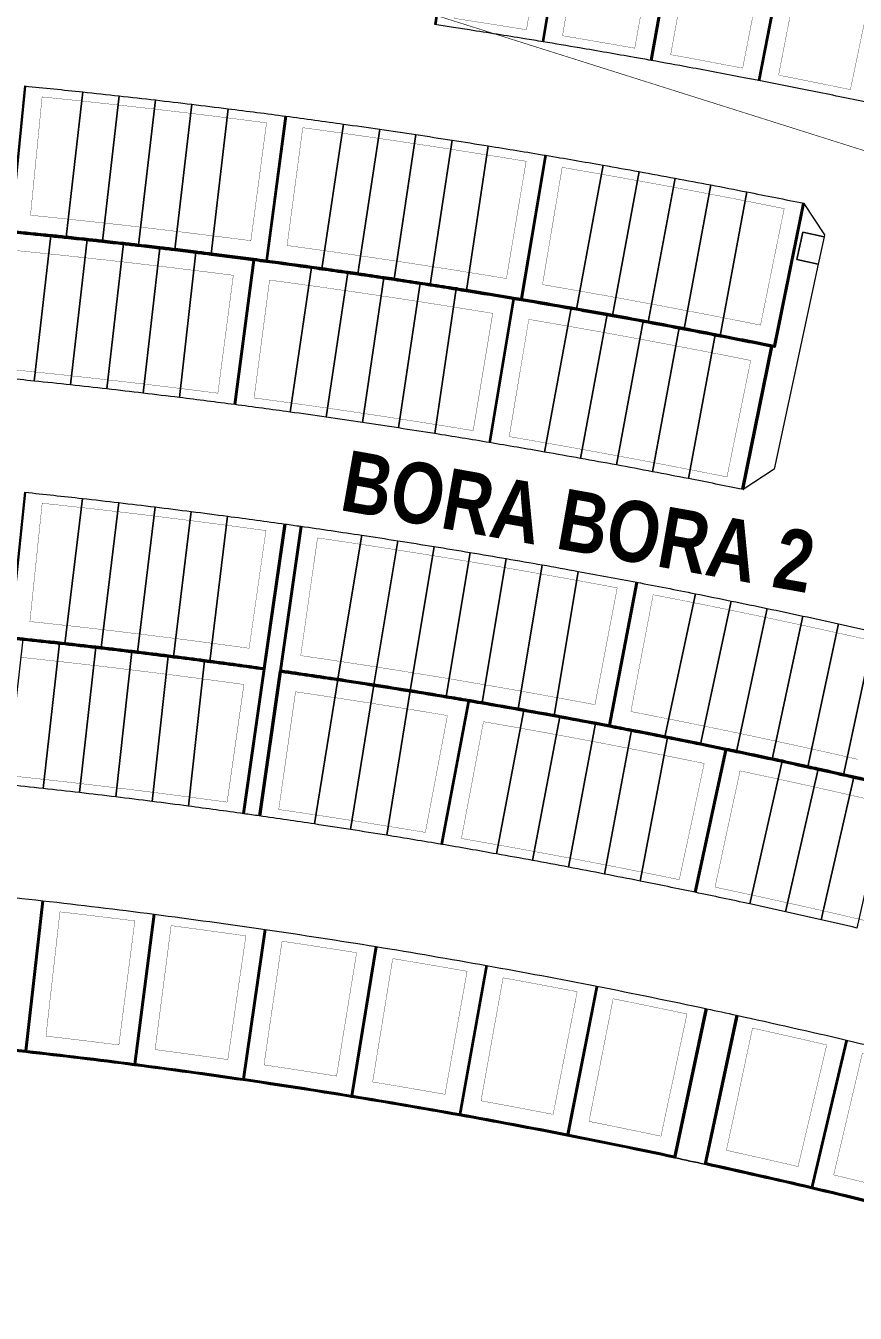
# Model space of a CAD drawing. Header units: centimetres. Extents: x -6122352 to 6876996, y -1694241 to 2592194.
# Drawn here: x 972622 to 1108771, y -225849 to -14655 of the extents above; entities that cross this region are included whole.
import ezdxf

# ---------------------------------------------------------------- set-up
doc = ezdxf.new("R2010")
doc.units = ezdxf.units.CM
doc.header["$MEASUREMENT"] = 0
doc.linetypes.add('XR-AR-END-SETTING OUT PLAN$0$23261-XR-AR-SI-GF$0$HIDDEN', pattern=[0.375, 0.25, -0.125])
for name, color, linetype, lineweight, true_color in [('08-Compound Wall-2', 6, 'Continuous', 25, 0xff00ff), ('23585-XR-AR-DAMAC PLOT LIMITS$0$1-End units', 7, 'Continuous', 5, 0xf8991e), ('23585-XR-AR-DAMAC PLOT LIMITS$0$1-Open Space', 7, 'Continuous', 5, 0x90cf5a), ('23585-XR-AR-DAMAC PLOT LIMITS$0$1-Utility', 7, 'Continuous', 5, 0x8db1ff)]:
    doc.layers.add(name, color=color, linetype=linetype, lineweight=lineweight, true_color=true_color)
for name, color, linetype, lineweight in [('23585-XR-AR-BOUNDARY WALLS AND SETBACKS$0$A-ANNO-TEXT', 3, 'Continuous', 25), ('23585-XR-AR-DAMAC PLOT LIMITS$0$1-LV3', 231, 'Continuous', 5), ('23585-XR-AR-DAMAC PLOT LIMITS$0$1-Mid units', 41, 'Continuous', 5), ('A-ANNO-TEXT', 3, 'Continuous', 25)]:
    doc.layers.add(name, color=color, linetype=linetype, lineweight=lineweight)
for name, color, linetype in [('23585-XR-AR-BOUNDARY WALLS AND SETBACKS$0$cluster name', 2, 'Continuous'), ('23585-XR-AR-BOUNDARY WALLS AND SETBACKS$0$setback', 7, 'XR-AR-END-SETTING OUT PLAN$0$23261-XR-AR-SI-GF$0$HIDDEN'), ('@MI-REF LAYER', 7, 'Continuous')]:
    doc.layers.add(name, color=color, linetype=linetype)
doc.layers.add('23585-XR-AR-DAMAC PLOT LIMITS$0$D-Phase New', color=7, linetype='Continuous', true_color=0x000080)
doc.styles.add('23585-XR-AR-BOUNDARY WALLS AND SETBACKS$0$Arial', font='arialbd.ttf')

# ---------------------------------------------------------------- blocks, each defined once
blk = doc.blocks.new('23585-XR-AR-BOUNDARY WALLS AND SETBACKS$0$A$Cfa569a08')
at = {"layer": '23585-XR-AR-BOUNDARY WALLS AND SETBACKS$0$cluster name', "style": '23585-XR-AR-BOUNDARY WALLS AND SETBACKS$0$Arial', "width": 0.8}
blk.add_text('BORA BORA 2', height=10, rotation=37.4427, dxfattribs=at).set_placement((497152.66, 2769588.38))
blk = doc.blocks.new('23585-XR-AR-BOUNDARY WALLS AND SETBACKS')
at = {"layer": '08-Compound Wall-2'}
for points in [[(497147.45, 2769686.9), (497132.69, 2769706.83, -0.001287), (497138.08, 2769710.8, -0.001793), (497145.63, 2769716.28, -0.000409), (497147.35, 2769717.52), (497161.83, 2769697.39)], [(497133.05, 2769676.09), (497118.02, 2769695.81, -0.001228), (497123.11, 2769699.67, -0.001793), (497130.57, 2769705.26, -0.000468), (497132.53, 2769706.71), (497147.29, 2769686.78)], [(497118.82, 2769665.07), (497103.5, 2769684.58, -0.00117), (497108.3, 2769688.32, -0.001793), (497115.68, 2769694.02, -0.000527), (497117.86, 2769695.69), (497132.89, 2769675.96)], [(497104.81, 2769653.92), (497089.23, 2769673.21, -0.000504), (497091.27, 2769674.86, -0.000588), (497093.65, 2769676.77, -0.001793), (497100.95, 2769682.57, -0.000585), (497103.35, 2769684.46), (497118.66, 2769664.95)], [(497167.07, 2769678.54), (497181.09, 2769659.24), (497180.91, 2769659.11, 0.001767), (497173.87, 2769653.95), (497173.19, 2769653.45, 0.001044), (497169.05, 2769650.38), (497168.37, 2769649.87, 0.001044), (497164.25, 2769646.78), (497163.57, 2769646.27, 0.001044), (497159.47, 2769643.16), (497158.79, 2769642.64, 0.001044), (497154.7, 2769639.51), (497154.03, 2769638.99, 0.001662), (497147.55, 2769633.97), (497132.84, 2769652.81)], [(497161.39, 2769614.2), (497146.67, 2769633.03), (497147.59, 2769633.75, -0.001683), (497154.15, 2769638.83), (497154.82, 2769639.35, -0.001044), (497158.91, 2769642.48), (497159.59, 2769643, -0.001044), (497163.69, 2769646.11), (497164.37, 2769646.62, -0.001044), (497168.49, 2769649.71), (497169.17, 2769650.22, -0.001044), (497173.31, 2769653.29), (497173.99, 2769653.79, -0.001727), (497180.86, 2769658.83), (497194.9, 2769639.53)], [(497132.68, 2769652.69), (497147.39, 2769633.85), (497146.47, 2769633.13, 0.001597), (497140.27, 2769628.25, 0.000343), (497138.95, 2769627.2, 0.000874), (497135.58, 2769624.51, 0.000343), (497134.26, 2769623.45, 0.000874), (497130.9, 2769620.75, 0.000343), (497129.59, 2769619.69, 0.000874), (497126.25, 2769616.97, 0.000343), (497124.94, 2769615.9, 0.000874), (497121.61, 2769613.16, 0.000343), (497120.3, 2769612.08, 0.001492), (497114.65, 2769607.38), (497099.3, 2769625.7)], [(497239.69, 2769648.55), (497253.12, 2769628.77, 0.000296), (497251.97, 2769628, 0.001286), (497247.01, 2769624.62, 0.000367), (497245.6, 2769623.65, 0.000918), (497242.07, 2769621.22, 0.000367), (497240.66, 2769620.24, 0.000918), (497237.15, 2769617.79, 0.000367), (497235.74, 2769616.81, 0.000918), (497232.24, 2769614.34, 0.000367), (497230.84, 2769613.35, 0.001285), (497225.95, 2769609.86, 0.000373), (497224.54, 2769608.84, 0.000913), (497221.09, 2769606.35, 0.001188), (497216.61, 2769603.08), (497216.24, 2769602.81, 0.001188), (497211.78, 2769599.52, 0.000769), (497208.9, 2769597.38), (497194.6, 2769616.54)], [(497238.57, 2769589.25), (497224.74, 2769608.74, -0.000352), (497226.07, 2769609.7, -0.001285), (497230.95, 2769613.18, -0.000367), (497232.35, 2769614.17, -0.000918), (497235.86, 2769616.64, -0.000367), (497237.26, 2769617.63, -0.000918), (497240.78, 2769620.08, -0.000367), (497242.18, 2769621.05, -0.000918), (497245.71, 2769623.49, -0.000367), (497247.13, 2769624.46, -0.001286), (497252.08, 2769627.83, -0.000317), (497253.31, 2769628.66, -0.001721), (497259.99, 2769633.14), (497273.22, 2769613.24)], [(497128.53, 2769587.57), (497113.16, 2769605.87, -0.000408), (497114.7, 2769607.16, -0.001512), (497120.43, 2769611.93, -0.000343), (497121.74, 2769613.01, -0.000874), (497125.07, 2769615.74, -0.000343), (497126.37, 2769616.81, -0.000874), (497129.72, 2769619.53, -0.000343), (497131.03, 2769620.59, -0.000874), (497134.39, 2769623.3, -0.000343), (497135.7, 2769624.36, -0.000874), (497139.07, 2769627.04, -0.000343), (497140.4, 2769628.09, -0.001577), (497146.51, 2769632.91), (497161.23, 2769614.08)], [(497099.15, 2769625.57), (497114.49, 2769607.25, 0.000408), (497112.95, 2769605.95, 0.001427), (497107.58, 2769601.41, 0.000513), (497105.65, 2769599.77, 0.000703), (497103.01, 2769597.51, 0.000513), (497101.09, 2769595.86, 0.000703), (497098.47, 2769593.59, 0.000513), (497096.56, 2769591.93, 0.000703), (497093.94, 2769589.65, 0.000513), (497092.04, 2769587.98, 0.000703), (497089.44, 2769585.69, 0.000513), (497087.54, 2769584.01, 0.001322), (497082.68, 2769579.67), (497066.72, 2769597.46)], [(497194.44, 2769616.42), (497208.73, 2769597.26, 0.00127), (497202.17, 2769592.33, 0.001088), (497197.39, 2769588.7, 0.001285), (497191.91, 2769584.48, 0.000478), (497190.15, 2769583.11, 0.000808), (497187.17, 2769580.79, 0.001288), (497182.45, 2769577.08, 0.001285), (497177.75, 2769573.34, 0.001285), (497173.07, 2769569.58, 0.002011), (497165.79, 2769563.66), (497150.63, 2769582.13)], [(497204.67, 2769563.88), (497190.35, 2769583.01, -0.000457), (497192.03, 2769584.32, -0.001285), (497196.78, 2769587.98), (497197.51, 2769588.54, -0.001088), (497201.56, 2769591.62), (497202.29, 2769592.17, -0.001285), (497207.08, 2769595.78, -0.000495), (497208.93, 2769597.16, -0.00079), (497211.9, 2769599.36, -0.001188), (497216.36, 2769602.65), (497216.73, 2769602.92, -0.001188), (497221.21, 2769606.19, -0.000891), (497224.58, 2769608.62), (497238.41, 2769589.13)], [(497096.62, 2769559.8), (497080.62, 2769577.55, -0.000578), (497082.74, 2769579.45, -0.001342), (497087.68, 2769583.86, -0.000513), (497089.57, 2769585.54, -0.000703), (497092.17, 2769587.83, -0.000513), (497094.08, 2769589.5, -0.000703), (497096.69, 2769591.78, -0.000513), (497098.6, 2769593.44, -0.000703), (497101.22, 2769595.71, -0.000513), (497103.14, 2769597.36, -0.000703), (497105.78, 2769599.62, -0.000513), (497107.71, 2769601.26, -0.001407), (497113.01, 2769605.74), (497128.38, 2769587.44)], [(497288.38, 2769601.32), (497302, 2769580.6, 0.004045), (497287.21, 2769570.7), (497273.25, 2769591.19)], [(497273.08, 2769591.08), (497287.04, 2769570.58, 0.004022), (497272.49, 2769560.5), (497258.1, 2769580.7)], [(497181.08, 2769545.03), (497165.92, 2769563.5, -0.00201), (497173.2, 2769569.43, -0.001286), (497177.88, 2769573.19, -0.001285), (497182.57, 2769576.92, -0.001288), (497187.3, 2769580.64, -0.000786), (497190.19, 2769582.89), (497204.51, 2769563.76)], [(497148.35, 2769580.26), (497163.52, 2769561.78, 0.0019), (497156.7, 2769556.11), (497156.02, 2769555.54, 0.001096), (497152.11, 2769552.25), (497151.43, 2769551.67, 0.001096), (497147.54, 2769548.36), (497146.87, 2769547.78, 0.001096), (497142.99, 2769544.44), (497142.32, 2769543.86, 0.001096), (497138.46, 2769540.51), (497137.79, 2769539.92, 0.001285), (497133.29, 2769535.96, 0.000446), (497131.73, 2769534.58), (497115.87, 2769552.46)], [(497287.24, 2769570.47, 0.00409), (497272.45, 2769560.22), (497257.94, 2769580.58)], [(497302.2, 2769580.49, 0.00409), (497287.24, 2769570.47)], [(497253.7, 2769577.57), (497268.09, 2769557.37, 0.004022), (497253.76, 2769546.98), (497239.04, 2769566.95)], [(497253.86, 2769577.69), (497268.37, 2769557.33, 0.00409), (497253.79, 2769546.76)], [(497238.88, 2769566.83), (497253.59, 2769546.87, 0.004045), (497239.35, 2769536.18), (497224.31, 2769555.9)], [(497129.09, 2769499.65), (497112.84, 2769517.17, -0.000941), (497116.07, 2769520.15, -0.001152), (497120.03, 2769523.78), (497120.49, 2769524.2, -0.001152), (497124.47, 2769527.82), (497124.94, 2769528.23, -0.001152), (497128.94, 2769531.82, -0.000818), (497131.79, 2769534.36, -0.000467), (497133.42, 2769535.81, -0.001285), (497137.93, 2769539.77), (497138.59, 2769540.36, -0.001096), (497142.45, 2769543.71), (497143.12, 2769544.29, -0.001096), (497147, 2769547.63), (497147.67, 2769548.2, -0.001096), (497151.56, 2769551.52), (497152.24, 2769552.09, -0.001096), (497156.15, 2769555.39), (497156.83, 2769555.96, -0.0019), (497163.64, 2769561.63), (497178.8, 2769543.15)], [(497224.15, 2769555.78), (497239.19, 2769536.06, 0.004045), (497225.13, 2769525.15), (497209.76, 2769544.62)], [(497253.79, 2769546.76, 0.00409), (497239.39, 2769535.96)], [(497209.61, 2769544.5), (497224.97, 2769525.02, 0.004045), (497211.08, 2769513.88), (497195.4, 2769533.1)], [(497239.39, 2769535.96, 0.00409), (497225.17, 2769524.93)], [(497195.25, 2769532.97), (497210.93, 2769513.76, 0.004045), (497197.23, 2769502.39), (497181.23, 2769521.35)], [(497225.17, 2769524.93, 0.00409), (497211.13, 2769513.66)], [(497181.08, 2769521.22), (497197.07, 2769502.26, 0.004045), (497183.56, 2769490.67), (497167.26, 2769509.36)], [(497211.13, 2769513.66, 0.00409), (497197.28, 2769502.17)], [(497167.11, 2769509.23), (497183.41, 2769490.54, 0.004045), (497170.09, 2769478.73), (497153.48, 2769497.15)], [(497197.28, 2769502.17, 0.00409), (497183.62, 2769490.45)]]:
    blk.add_lwpolyline(points, format="xyb", dxfattribs=at)
for points in [[(497167.2, 2769678.69), (497167.21, 2769678.69), (497181.37, 2769659.2), (497181.02, 2769658.94), (497195.08, 2769639.62), (497195.07, 2769639.61)], [(497202.23, 2769592.25), (497201.5, 2769591.7)], [(497197.45, 2769588.62), (497196.72, 2769588.06)], [(497148.51, 2769580.39), (497163.73, 2769561.83)], [(497165.7, 2769563.45), (497165.69, 2769563.47), (497150.48, 2769582.01)], [(497180.93, 2769544.9), (497165.7, 2769563.45)], [(497163.73, 2769561.83), (497178.96, 2769543.28)]]:
    blk.add_lwpolyline(points, dxfattribs=at)
at = {"layer": '23585-XR-AR-BOUNDARY WALLS AND SETBACKS$0$setback', "ltscale": 40, "const_width": 0.05}
for points in [[(497148.89, 2769689.82), (497136.69, 2769706.3, -0.000728), (497139.73, 2769708.54, -0.001644), (497146.63, 2769713.56), (497158.6, 2769696.91, 0.001635), (497151.85, 2769692, 0.000719)], [(497134.45, 2769679.03), (497122.02, 2769695.34, -0.00067), (497124.79, 2769697.43, -0.001703), (497131.87, 2769702.73), (497144.06, 2769686.25, 0.001693), (497137.14, 2769681.07, 0.00066)], [(497120.17, 2769668.04), (497107.52, 2769684.17, -0.000611), (497110.02, 2769686.11, -0.001761), (497117.25, 2769691.7), (497129.68, 2769675.4, 0.001752), (497122.6, 2769669.93, 0.000602)], [(497106.05, 2769656.85), (497093.17, 2769672.79, -0.000552), (497095.4, 2769674.58, -0.001793), (497102.69, 2769680.38, -0.000027), (497102.8, 2769680.46), (497115.45, 2769664.34, 0.000017), (497115.38, 2769664.28, 0.001793), (497108.21, 2769658.58, 0.000543)], [(497165.66, 2769675.71), (497177.12, 2769659.94, 0.001248), (497172.15, 2769656.29), (497171.47, 2769655.78, 0.001044), (497167.32, 2769652.7), (497166.64, 2769652.19, 0.001044), (497162.51, 2769649.1), (497161.83, 2769648.58, 0.001044), (497157.71, 2769645.46), (497157.03, 2769644.95, 0.001044), (497152.93, 2769641.81), (497152.26, 2769641.29, 0.001076), (497148.05, 2769638.04), (497136.05, 2769653.41, -0.001304), (497141.24, 2769657.41, -0.001193), (497146, 2769661.05, -0.001193), (497150.77, 2769664.67, -0.001193), (497155.57, 2769668.27, -0.001193), (497160.38, 2769671.84, -0.001304)], [(497162.75, 2769617.17), (497150.74, 2769632.53, -0.001331), (497155.92, 2769636.54), (497156.59, 2769637.05, -0.001044), (497160.67, 2769640.18), (497161.35, 2769640.69, -0.001044), (497165.44, 2769643.79), (497166.12, 2769644.3, -0.001044), (497170.23, 2769647.39), (497170.91, 2769647.89, -0.001044), (497175.03, 2769650.95), (497175.71, 2769651.46, -0.001158), (497180.31, 2769654.83), (497191.77, 2769639.06, 0.001272), (497186.81, 2769635.41, 0.001241), (497181.99, 2769631.83, 0.00124), (497177.18, 2769628.22, 0.001241), (497172.4, 2769624.6, 0.00124), (497167.63, 2769620.94, 0.001273)], [(497131.32, 2769649.72), (497143.32, 2769634.35, 0.001248), (497138.47, 2769630.52, 0.000343), (497137.14, 2769629.47, 0.000874), (497133.77, 2769626.78, 0.000343), (497132.45, 2769625.72, 0.000874), (497129.08, 2769623.01, 0.000343), (497127.76, 2769621.94, 0.000874), (497124.41, 2769619.21, 0.000343), (497123.1, 2769618.14, 0.000874), (497119.76, 2769615.4, 0.000343), (497118.46, 2769614.32, 0.000906), (497115.01, 2769611.46), (497102.49, 2769626.41, -0.001304), (497107.54, 2769630.59, -0.001193), (497112.17, 2769634.39, -0.001193), (497116.82, 2769638.17, -0.001193), (497121.49, 2769641.93, -0.001193), (497126.18, 2769645.66, -0.001304)], [(497129.79, 2769590.58), (497117.25, 2769605.51, -0.001331), (497122.28, 2769609.69, -0.000343), (497123.58, 2769610.77, -0.000874), (497126.9, 2769613.5, -0.000343), (497128.21, 2769614.57, -0.000874), (497131.54, 2769617.28, -0.000343), (497132.85, 2769618.34, -0.000874), (497136.2, 2769621.04, -0.000343), (497137.52, 2769622.09, -0.000874), (497140.88, 2769624.77, -0.000343), (497142.2, 2769625.82, -0.000988), (497146.01, 2769628.83), (497158.03, 2769613.47, 0.001272), (497153.19, 2769609.65, 0.00124), (497148.5, 2769605.9, 0.001241), (497143.82, 2769602.13, 0.00124), (497139.17, 2769598.34, 0.001241), (497134.53, 2769594.52, 0.001272)], [(497240.06, 2769592.16), (497228.77, 2769608.07, -0.001018), (497232.63, 2769610.82, -0.000367), (497234.03, 2769611.81, -0.000918), (497237.52, 2769614.27, -0.000367), (497238.92, 2769615.25, -0.000918), (497242.43, 2769617.7, -0.000367), (497243.83, 2769618.67, -0.000918), (497247.35, 2769621.1, -0.000367), (497248.76, 2769622.06, -0.001286), (497253.71, 2769625.43, -0.000317), (497254.93, 2769626.26, -0.001098), (497259.18, 2769629.11), (497269.98, 2769612.88, 0.001351), (497264.85, 2769609.42, 0.001312), (497259.88, 2769606.04, 0.001312), (497254.93, 2769602.64, 0.001312), (497250, 2769599.2, 0.001312), (497245.09, 2769595.74, 0.001349)], [(497097.89, 2769622.56), (497110.41, 2769607.61, 0.001248), (497105.7, 2769603.62, 0.000513), (497103.77, 2769601.97, 0.000703), (497101.12, 2769599.71, 0.000513), (497099.2, 2769598.06, 0.000703), (497096.57, 2769595.78, 0.000513), (497094.65, 2769594.12, 0.000703), (497092.03, 2769591.83, 0.000513), (497090.13, 2769590.16, 0.000703), (497087.52, 2769587.86, 0.000513), (497085.62, 2769586.18, 0.000735), (497082.9, 2769583.76), (497069.88, 2769598.27, -0.001304), (497074.78, 2769602.62, -0.001193), (497079.28, 2769606.58, -0.001193), (497083.8, 2769610.52, -0.001193), (497088.33, 2769614.43, -0.001193), (497092.89, 2769618.33, -0.001304)], [(497193.02, 2769613.48), (497204.68, 2769597.85, 0.000823), (497200.42, 2769594.64, 0.001089), (497195.63, 2769591, 0.001285), (497190.13, 2769586.77, 0.000478), (497188.37, 2769585.4, 0.000808), (497185.38, 2769583.08, 0.001288), (497180.65, 2769579.35, 0.001285), (497175.94, 2769575.61, 0.001285), (497171.25, 2769571.84, 0.001412), (497166.12, 2769567.67), (497153.75, 2769582.75, -0.001498), (497159.28, 2769587.24, -0.00126), (497163.96, 2769590.99, -0.00126), (497168.65, 2769594.72, -0.00126), (497173.36, 2769598.43, -0.00126), (497178.09, 2769602.11, -0.00126), (497182.84, 2769605.76, -0.00126), (497187.6, 2769609.4, -0.001425)], [(497235.19, 2769588.66, 0.001358), (497230.16, 2769585, 0.001312), (497225.33, 2769581.44, 0.001312), (497220.51, 2769577.85, 0.001312), (497215.71, 2769574.23, 0.001313), (497210.93, 2769570.6, 0.00134), (497206.06, 2769566.86), (497194.38, 2769582.47, -0.00113), (497198.55, 2769585.68), (497199.28, 2769586.24, -0.001088), (497203.31, 2769589.31), (497204.04, 2769589.86, -0.001285), (497208.82, 2769593.46, -0.000495), (497210.67, 2769594.84, -0.00079), (497213.62, 2769597.03, -0.001188), (497218.07, 2769600.31), (497218.44, 2769600.58, -0.001188), (497222.91, 2769603.84, -0.000264), (497223.9, 2769604.56)], [(497097.78, 2769562.85), (497084.72, 2769577.33, -0.001331), (497089.6, 2769581.69, -0.000513), (497091.49, 2769583.37, -0.000703), (497094.09, 2769585.65, -0.000513), (497095.99, 2769587.32, -0.000703), (497098.59, 2769589.6, -0.000513), (497100.5, 2769591.25, -0.000703), (497103.12, 2769593.51, -0.000513), (497105.03, 2769595.16, -0.000703), (497107.66, 2769597.41, -0.000513), (497109.58, 2769599.05, -0.000818), (497112.65, 2769601.65), (497125.2, 2769586.72, 0.001272), (497120.5, 2769582.73, 0.001241), (497115.94, 2769578.82, 0.00124), (497111.4, 2769574.89, 0.00124), (497106.88, 2769570.93, 0.001241), (497102.37, 2769566.95, 0.001272)], [(497286.78, 2769598.47), (497298.05, 2769581.34, 0.00273), (497288.03, 2769574.64), (497276.49, 2769591.58, -0.002757)], [(497271.53, 2769588.2), (497283.07, 2769571.26, 0.002734), (497273.16, 2769564.39), (497261.27, 2769581.09, -0.002781)], [(497182.3, 2769547.96), (497169.93, 2769563.04, -0.001409), (497175.02, 2769567.17, -0.001286), (497179.69, 2769570.92, -0.001285), (497184.37, 2769574.65, -0.001288), (497189.08, 2769578.35, -0.000152), (497189.64, 2769578.79), (497201.33, 2769563.17, 0.001352), (497196.46, 2769559.34, 0.001312), (497191.76, 2769555.61, 0.001313), (497187.07, 2769551.84, 0.001344)], [(497147.15, 2769577.31), (497159.52, 2769562.24, 0.001303), (497154.83, 2769558.33), (497154.16, 2769557.77, 0.001096), (497150.23, 2769554.46), (497149.56, 2769553.89, 0.001096), (497145.65, 2769550.56), (497144.98, 2769549.98, 0.001096), (497141.09, 2769546.64), (497140.42, 2769546.06, 0.001096), (497136.55, 2769542.69), (497135.89, 2769542.11, 0.001112), (497131.98, 2769538.67), (497119.03, 2769553.26, -0.001363), (497123.91, 2769557.54, -0.00126), (497128.43, 2769561.47, -0.00126), (497132.98, 2769565.38, -0.00126), (497137.54, 2769569.26, -0.00126), (497142.12, 2769573.12, -0.001376)], [(497227.53, 2769556.47, -0.002757), (497237.43, 2769563.9), (497249.6, 2769547.39, 0.00273), (497239.96, 2769540.17)], [(497222.76, 2769552.83), (497235.19, 2769536.53, 0.00273), (497225.67, 2769529.14), (497212.97, 2769545.24, -0.002757)], [(497198.6, 2769533.77, -0.002757), (497208.26, 2769541.52), (497220.96, 2769525.42, 0.00273), (497211.56, 2769517.88)], [(497184.42, 2769522.07, -0.002757), (497193.95, 2769529.98), (497206.91, 2769514.09, 0.00273), (497197.64, 2769506.4)], [(497170.43, 2769510.14, -0.002757), (497179.83, 2769518.2), (497193.06, 2769502.53, 0.00273), (497183.91, 2769494.68)]]:
    blk.add_lwpolyline(points, format="xyb", close=True, dxfattribs=at)
for points in [[(497240.42, 2769623.6, 0.000367), (497239.01, 2769622.62, 0.000918), (497235.48, 2769620.17, 0.000367), (497234.07, 2769619.18, 0.000918), (497230.56, 2769616.7, 0.000367), (497229.16, 2769615.71, 0.001285), (497224.26, 2769612.22, 0.000373), (497222.85, 2769611.2, 0.000913), (497219.39, 2769608.7, 0.001188), (497214.89, 2769605.42), (497214.53, 2769605.15, 0.001188), (497210.05, 2769601.85, 0.00015), (497209.49, 2769601.44), (497197.83, 2769617.07, -0.001428), (497203.29, 2769621.1, -0.00126), (497208.14, 2769624.63, -0.00126), (497213, 2769628.13, -0.00126), (497217.87, 2769631.61, -0.00126), (497222.77, 2769635.07, -0.00126), (497227.68, 2769638.5, -0.00126)], [(497242.26, 2769567.46, -0.002757), (497252.29, 2769574.72), (497264.19, 2769558.03, 0.00273), (497254.43, 2769550.96), (497242.26, 2769567.46)], [(497135.34, 2769533.64, -0.001285), (497139.84, 2769537.59), (497140.5, 2769538.17, -0.001096), (497144.35, 2769541.52), (497145.02, 2769542.1, -0.001096), (497148.88, 2769545.43), (497149.56, 2769546, -0.001096), (497153.44, 2769549.31), (497154.11, 2769549.88, -0.001096), (497158.01, 2769553.17), (497158.69, 2769553.74, -0.001297), (497163.32, 2769557.6), (497175.69, 2769542.53, 0.001355), (497170.93, 2769538.55, 0.001313), (497166.33, 2769534.68, 0.001313), (497161.76, 2769530.78, 0.001312), (497157.21, 2769526.86, 0.001312), (497152.68, 2769522.92, 0.001312), (497148.17, 2769518.95, 0.001313)]]:
    blk.add_lwpolyline(points, format="xyb", dxfattribs=at)
at = {"layer": '23585-XR-AR-BOUNDARY WALLS AND SETBACKS$0$A-ANNO-TEXT'}
blk.add_blockref('23585-XR-AR-BOUNDARY WALLS AND SETBACKS$0$A$Cfa569a08', (0, 0), dxfattribs=at)
blk = doc.blocks.new('A$C9d9485f6')
at = {"layer": 'A-ANNO-TEXT', "rotation": 312.4881850805905}
blk.add_blockref('23585-XR-AR-BOUNDARY WALLS AND SETBACKS', (-2377088.53, -1504219.25), dxfattribs=at)
blk = doc.blocks.new('23585-XR-AR-DAMAC PLOT LIMITS')
at = {"layer": '23585-XR-AR-DAMAC PLOT LIMITS$0$1-End units', "color": 251, "true_color": 0x636466}
for points in [[(497167.21, 2769678.69), (497181.31, 2769659.28), (497180.97, 2769659.03, 0.001767), (497173.93, 2769653.87), (497159.49, 2769673.04, -0.001899), (497167.2, 2769678.69)], [(497154.76, 2769639.43), (497154.09, 2769638.91, 0.001683), (497147.53, 2769633.83), (497132.76, 2769652.75, -0.001902), (497140.32, 2769658.6)], [(497195.08, 2769639.62), (497195.07, 2769639.61, 0.00189), (497187.7, 2769634.21), (497173.25, 2769653.37), (497173.93, 2769653.87, -0.001767), (497180.97, 2769659.03)], [(497147.53, 2769633.83), (497146.53, 2769633.05, 0.001597), (497140.34, 2769628.17), (497125.25, 2769646.84, -0.001902), (497132.76, 2769652.75)], [(497168.54, 2769619.75, 0.001892), (497161.31, 2769614.14), (497146.53, 2769633.05), (497147.53, 2769633.83, -0.001683), (497154.09, 2769638.91)], [(497161.31, 2769614.14, 0.001892), (497154.13, 2769608.48), (497139.01, 2769627.12, -0.000343), (497140.34, 2769628.17, -0.001597), (497146.53, 2769633.05)], [(497121.67, 2769613.08, 0.000343), (497120.37, 2769612.01, 0.001512), (497114.63, 2769607.23), (497099.23, 2769625.64, -0.001902), (497106.58, 2769631.75)], [(497114.63, 2769607.23, 0.000428), (497113.02, 2769605.88, 0.001427), (497107.64, 2769601.33), (497091.92, 2769619.47, -0.001902), (497099.23, 2769625.64)], [(497216.3, 2769602.73, 0.001188), (497211.84, 2769599.44, 0.00079), (497208.87, 2769597.24), (497194.52, 2769616.48, -0.002058), (497202.41, 2769622.31)], [(497208.87, 2769597.24, 0.000495), (497207.02, 2769595.86, 0.001285), (497202.23, 2769592.25), (497201.5, 2769591.7), (497186.7, 2769610.59, -0.002056), (497194.52, 2769616.48)], [(497245.96, 2769594.52, 0.002006), (497238.49, 2769589.19), (497224.6, 2769608.76, -0.000373), (497226.01, 2769609.78, -0.001285), (497230.9, 2769613.26, -0.000367), (497232.3, 2769614.25)], [(497135.48, 2769593.36, 0.001892), (497128.46, 2769587.5), (497113.02, 2769605.88, -0.000428), (497114.63, 2769607.23, -0.001512), (497120.37, 2769612.01)], [(497238.49, 2769589.19, 0.002012), (497231.05, 2769583.79), (497216.67, 2769603, -0.001188), (497221.15, 2769606.27, -0.000913), (497224.6, 2769608.76)], [(497128.46, 2769587.5, 0.001892), (497121.47, 2769581.59), (497105.71, 2769599.69, -0.000513), (497107.64, 2769601.33, -0.001427), (497113.02, 2769605.88)], [(497089.51, 2769585.61, 0.000513), (497087.61, 2769583.94, 0.001342), (497082.67, 2769579.53), (497066.64, 2769597.39, -0.001902), (497073.78, 2769603.75)], [(497173.14, 2769569.51, 0.002053), (497165.7, 2769563.45), (497165.69, 2769563.47), (497150.48, 2769582.01, -0.002129), (497158.34, 2769588.41), (497173.06, 2769569.6)], [(497211.84, 2769569.41, 0.002002), (497204.59, 2769563.82), (497190.21, 2769583.03, -0.000478), (497191.97, 2769584.4, -0.001285), (497196.72, 2769588.06), (497197.45, 2769588.62)], [(497103.37, 2769565.83, 0.001892), (497096.55, 2769559.73), (497080.48, 2769577.55, -0.000598), (497082.67, 2769579.53, -0.001342), (497087.61, 2769583.94)], [(497204.59, 2769563.82, 0.002002), (497197.39, 2769558.17), (497182.51, 2769577, -0.001288), (497187.23, 2769580.71, -0.000808), (497190.21, 2769583.03)], [(497163.73, 2769561.83, 0.001943), (497156.76, 2769556.04), (497141.16, 2769574.27, -0.002008), (497148.51, 2769580.39), (497163.72, 2769561.85)], [(497188.02, 2769550.68, 0.002), (497180.93, 2769544.9), (497165.7, 2769563.45, -0.002053), (497173.14, 2769569.51)], [(497178.96, 2769543.28, 0.00201), (497171.89, 2769537.4), (497156.08, 2769555.47), (497156.76, 2769556.04, -0.001943), (497163.73, 2769561.83)], [(497138.53, 2769540.43), (497137.86, 2769539.85, 0.001285), (497133.36, 2769535.89, 0.000467), (497131.72, 2769534.44), (497115.79, 2769552.39, -0.001994), (497122.92, 2769558.67)]]:
    blk.add_lwpolyline(points, format="xyb", close=True, dxfattribs=at)
at = {"layer": '23585-XR-AR-DAMAC PLOT LIMITS$0$1-LV3', "color": 251, "true_color": 0x636466}
for points in [[(497161.91, 2769697.44, 0.000429), (497160.13, 2769696.17, 0.001793), (497152.73, 2769690.79, 0.001306), (497147.37, 2769686.84), (497132.49, 2769706.93, -0.001306), (497137.96, 2769710.96, -0.001793), (497145.51, 2769716.44, -0.000428), (497147.32, 2769717.75)], [(497147.37, 2769686.84, 0.000487), (497145.37, 2769685.36, 0.001793), (497138.05, 2769679.87, 0.001248), (497132.97, 2769676.02), (497117.82, 2769695.91, -0.001248), (497122.99, 2769699.83, -0.001793), (497130.46, 2769705.42, -0.000487), (497132.49, 2769706.93)], [(497132.97, 2769676.02, 0.000546), (497130.76, 2769674.33, 0.001793), (497123.52, 2769668.74, 0.001189), (497118.74, 2769665.01), (497103.3, 2769684.68, -0.001189), (497108.17, 2769688.48, -0.001793), (497115.56, 2769694.18, -0.000546), (497117.82, 2769695.91)], [(497118.74, 2769665.01, 0.000605), (497116.31, 2769663.1, 0.001793), (497109.15, 2769657.41, 0.000588), (497106.81, 2769655.53, 0.000542), (497104.66, 2769653.8), (497088.94, 2769673.24, -0.000542), (497091.14, 2769675.01, -0.000588), (497093.53, 2769676.93, -0.001793), (497100.83, 2769682.73, -0.000605), (497103.3, 2769684.68)], [(497302.2, 2769580.49, 0.00409), (497287.24, 2769570.47), (497273.16, 2769591.14, -0.004092), (497288.46, 2769601.38)], [(497287.24, 2769570.47, 0.00409), (497272.45, 2769560.22), (497257.94, 2769580.58, -0.004118), (497273.16, 2769591.14)], [(497268.37, 2769557.33, 0.00409), (497253.79, 2769546.76), (497238.96, 2769566.89, -0.004092), (497253.86, 2769577.69)], [(497253.79, 2769546.76, 0.00409), (497239.39, 2769535.96), (497224.23, 2769555.84, -0.004092), (497238.96, 2769566.89)], [(497239.39, 2769535.96, 0.00409), (497225.17, 2769524.93), (497209.68, 2769544.56, -0.004092), (497224.23, 2769555.84)], [(497225.17, 2769524.93, 0.00409), (497211.13, 2769513.66), (497195.33, 2769533.04, -0.004092), (497209.68, 2769544.56)], [(497211.13, 2769513.66, 0.00409), (497197.28, 2769502.17), (497181.16, 2769521.28, -0.004093), (497195.33, 2769533.04)], [(497197.28, 2769502.17, 0.00409), (497183.62, 2769490.45), (497167.18, 2769509.3, -0.004092), (497181.16, 2769521.28)], [(497183.62, 2769490.45, 0.00409), (497170.15, 2769478.51), (497153.41, 2769497.09, -0.004093), (497167.18, 2769509.3)]]:
    blk.add_lwpolyline(points, format="xyb", close=True, dxfattribs=at)
at = {"layer": '23585-XR-AR-DAMAC PLOT LIMITS$0$1-Mid units', "color": 251, "true_color": 0x636466}
for points in [[(497173.93, 2769653.87), (497173.25, 2769653.37, 0.001044), (497169.11, 2769650.3), (497154.67, 2769669.47, -0.001193), (497159.49, 2769673.04)], [(497169.11, 2769650.3), (497168.43, 2769649.79, 0.001044), (497164.31, 2769646.7), (497149.87, 2769665.87, -0.001193), (497154.67, 2769669.47)], [(497164.31, 2769646.7), (497163.63, 2769646.19, 0.001044), (497159.53, 2769643.08), (497145.09, 2769662.25, -0.001193), (497149.87, 2769665.87)], [(497159.53, 2769643.08), (497158.85, 2769642.56, 0.001044), (497154.76, 2769639.43), (497140.32, 2769658.6, -0.001193), (497145.09, 2769662.25)], [(497187.7, 2769634.21, 0.001241), (497182.89, 2769630.63), (497168.43, 2769649.79), (497169.11, 2769650.3, -0.001044), (497173.25, 2769653.37)], [(497182.89, 2769630.63, 0.00124), (497178.09, 2769627.03), (497163.63, 2769646.19), (497164.31, 2769646.7, -0.001044), (497168.43, 2769649.79)], [(497140.34, 2769628.17, 0.000343), (497139.01, 2769627.12, 0.000874), (497135.64, 2769624.43), (497120.55, 2769643.1, -0.001193), (497125.25, 2769646.84)], [(497178.09, 2769627.03, 0.001241), (497173.31, 2769623.4), (497158.85, 2769642.56), (497159.53, 2769643.08, -0.001044), (497163.63, 2769646.19)], [(497135.64, 2769624.43, 0.000343), (497134.32, 2769623.38, 0.000874), (497130.97, 2769620.67), (497115.88, 2769639.34, -0.001193), (497120.55, 2769643.1)], [(497173.31, 2769623.4, 0.00124), (497168.54, 2769619.75), (497154.09, 2769638.91), (497154.76, 2769639.43, -0.001044), (497158.85, 2769642.56)], [(497245.66, 2769623.57, 0.000918), (497242.13, 2769621.14, 0.000367), (497240.72, 2769620.16), (497226.83, 2769639.73, -0.00126), (497231.76, 2769643.14)], [(497130.97, 2769620.67, 0.000343), (497129.65, 2769619.61, 0.000874), (497126.31, 2769616.89), (497111.22, 2769635.55, -0.001193), (497115.88, 2769639.34)], [(497240.72, 2769620.16, 0.000918), (497237.2, 2769617.71, 0.000367), (497235.8, 2769616.72), (497221.91, 2769636.3, -0.00126), (497226.83, 2769639.73)], [(497126.31, 2769616.89, 0.000343), (497125, 2769615.82, 0.000874), (497121.67, 2769613.08), (497106.58, 2769631.75, -0.001193), (497111.22, 2769635.55)], [(497235.8, 2769616.72, 0.000918), (497232.3, 2769614.25, 0.000367), (497230.9, 2769613.26), (497217.01, 2769632.84, -0.00126), (497221.91, 2769636.3)], [(497230.9, 2769613.26, 0.001285), (497226.01, 2769609.78), (497212.12, 2769629.35, -0.00126), (497217.01, 2769632.84)], [(497226.01, 2769609.78, 0.000373), (497224.6, 2769608.76, 0.000913), (497221.15, 2769606.27), (497207.26, 2769625.84, -0.00126), (497212.12, 2769629.35)], [(497154.13, 2769608.48, 0.00124), (497149.44, 2769604.73), (497134.32, 2769623.38, -0.000343), (497135.64, 2769624.43, -0.000874), (497139.01, 2769627.12)], [(497221.15, 2769606.27, 0.001188), (497216.67, 2769603), (497216.3, 2769602.73), (497202.41, 2769622.31, -0.00126), (497207.26, 2769625.84)], [(497260.73, 2769604.8, 0.001312), (497255.79, 2769601.4), (497242.13, 2769621.14, -0.000918), (497245.66, 2769623.57, -0.000367), (497247.07, 2769624.54)], [(497149.44, 2769604.73, 0.001241), (497144.77, 2769600.97), (497129.65, 2769619.61, -0.000343), (497130.97, 2769620.67, -0.000874), (497134.32, 2769623.38)], [(497255.79, 2769601.4, 0.001312), (497250.86, 2769597.97), (497237.2, 2769617.71, -0.000918), (497240.72, 2769620.16, -0.000367), (497242.13, 2769621.14)], [(497107.64, 2769601.33, 0.000513), (497105.71, 2769599.69, 0.000703), (497103.08, 2769597.44), (497087.36, 2769615.57, -0.001193), (497091.92, 2769619.47)], [(497144.77, 2769600.97, 0.00124), (497140.12, 2769597.18), (497125, 2769615.82, -0.000343), (497126.31, 2769616.89, -0.000874), (497129.65, 2769619.61)], [(497250.86, 2769597.97, 0.001312), (497245.96, 2769594.52), (497232.3, 2769614.25, -0.000918), (497235.8, 2769616.72, -0.000367), (497237.2, 2769617.71)], [(497103.08, 2769597.44, 0.000513), (497101.16, 2769595.79, 0.000703), (497098.53, 2769593.52), (497082.81, 2769611.65, -0.001193), (497087.36, 2769615.57)], [(497140.12, 2769597.18, 0.001241), (497135.48, 2769593.36), (497120.37, 2769612.01, -0.000343), (497121.67, 2769613.08, -0.000874), (497125, 2769615.82)], [(497098.53, 2769593.52, 0.000513), (497096.62, 2769591.86, 0.000703), (497094.01, 2769589.58), (497078.29, 2769607.71, -0.001193), (497082.81, 2769611.65)], [(497201.5, 2769591.7, 0.001088), (497197.45, 2769588.62), (497196.72, 2769588.06), (497181.92, 2769606.96, -0.00126), (497186.7, 2769610.59)], [(497094.01, 2769589.58, 0.000513), (497092.11, 2769587.91, 0.000703), (497089.51, 2769585.61), (497073.78, 2769603.75, -0.001193), (497078.29, 2769607.71)], [(497196.72, 2769588.06, 0.001285), (497191.97, 2769584.4), (497177.17, 2769603.29, -0.00126), (497181.92, 2769606.96)], [(497191.97, 2769584.4, 0.000478), (497190.21, 2769583.03, 0.000808), (497187.23, 2769580.71), (497172.43, 2769599.61, -0.00126), (497177.17, 2769603.29)], [(497231.05, 2769583.79, 0.001312), (497226.22, 2769580.23), (497211.84, 2769599.44, -0.001188), (497216.3, 2769602.73), (497216.67, 2769603)], [(497121.47, 2769581.59, 0.001241), (497116.92, 2769577.68), (497101.16, 2769595.79, -0.000513), (497103.08, 2769597.44, -0.000703), (497105.71, 2769599.69)], [(497187.23, 2769580.71, 0.001288), (497182.51, 2769577), (497182.5, 2769577.01), (497167.72, 2769595.9, -0.00126), (497172.43, 2769599.61)], [(497226.22, 2769580.23, 0.001312), (497221.41, 2769576.65), (497207.02, 2769595.86, -0.000495), (497208.87, 2769597.24, -0.00079), (497211.84, 2769599.44)], [(497116.92, 2769577.68, 0.00124), (497112.38, 2769573.76), (497096.62, 2769591.86, -0.000513), (497098.53, 2769593.52, -0.000703), (497101.16, 2769595.79)], [(497182.51, 2769577, 0.001285), (497177.81, 2769573.26), (497177.78, 2769573.31), (497163.02, 2769592.17, -0.00126), (497167.72, 2769595.9), (497182.5, 2769577.01)], [(497221.41, 2769576.65, 0.001312), (497216.61, 2769573.04), (497202.23, 2769592.25, -0.001285), (497207.02, 2769595.86)], [(497112.38, 2769573.76, 0.00124), (497107.87, 2769569.81), (497092.11, 2769587.91, -0.000513), (497094.01, 2769589.58, -0.000703), (497096.62, 2769591.86)], [(497177.81, 2769573.26, 0.001285), (497173.14, 2769569.51), (497173.06, 2769569.6), (497158.34, 2769588.41, -0.00126), (497163.02, 2769592.17), (497177.78, 2769573.31)], [(497216.61, 2769573.04, 0.001313), (497211.84, 2769569.41), (497197.45, 2769588.62, -0.001088), (497201.5, 2769591.7), (497202.23, 2769592.25)], [(497107.87, 2769569.81, 0.001241), (497103.37, 2769565.83), (497087.61, 2769583.94, -0.000513), (497089.51, 2769585.61, -0.000703), (497092.11, 2769587.91)], [(497197.39, 2769558.17, 0.001312), (497192.69, 2769554.43), (497177.81, 2769573.26, -0.001285), (497182.51, 2769577)], [(497156.76, 2769556.04), (497156.08, 2769555.47, 0.001096), (497152.17, 2769552.17), (497136.57, 2769570.4, -0.00126), (497141.16, 2769574.27)], [(497192.69, 2769554.43, 0.001313), (497188.02, 2769550.68), (497173.14, 2769569.51, -0.001286), (497177.81, 2769573.26)], [(497152.17, 2769552.17), (497151.5, 2769551.6, 0.001096), (497147.6, 2769548.28), (497132, 2769566.51, -0.00126), (497136.57, 2769570.4)], [(497147.6, 2769548.28), (497146.93, 2769547.7, 0.001096), (497143.06, 2769544.37), (497127.45, 2769562.6, -0.00126), (497132, 2769566.51)], [(497143.06, 2769544.37), (497142.39, 2769543.79, 0.001096), (497138.53, 2769540.43), (497122.92, 2769558.67, -0.00126), (497127.45, 2769562.6)], [(497171.89, 2769537.4, 0.001313), (497167.3, 2769533.53), (497151.5, 2769551.6), (497152.17, 2769552.17, -0.001096), (497156.08, 2769555.47)], [(497167.3, 2769533.53, 0.001313), (497162.74, 2769529.64), (497146.93, 2769547.7), (497147.6, 2769548.28, -0.001096), (497151.5, 2769551.6)], [(497162.74, 2769529.64, 0.001312), (497158.19, 2769525.73), (497142.39, 2769543.79), (497143.06, 2769544.37, -0.001096), (497146.93, 2769547.7)], [(497158.19, 2769525.73, 0.001312), (497153.67, 2769521.79), (497137.86, 2769539.85), (497138.53, 2769540.43, -0.001096), (497142.39, 2769543.79)], [(497153.67, 2769521.79, 0.001312), (497149.16, 2769517.82), (497133.36, 2769535.89, -0.001285), (497137.86, 2769539.85)]]:
    blk.add_lwpolyline(points, format="xyb", close=True, dxfattribs=at)
at = {"layer": '23585-XR-AR-DAMAC PLOT LIMITS$0$1-Open Space', "color": 251, "true_color": 0x636466}
blk.add_lwpolyline([(497089.51, 2769397.89, -0.005475), (497105.83, 2769415.59), (497118.28, 2769428.6, -0.00409), (497130.93, 2769441.39), (497130.94, 2769441.39, -0.00409), (497143.8, 2769453.98, -0.00409), (497156.88, 2769466.35, -0.00409), (497170.15, 2769478.51, -0.00409), (497183.62, 2769490.45, -0.00409), (497197.28, 2769502.17, -0.00409), (497211.13, 2769513.66, -0.00409), (497225.17, 2769524.93, -0.00409), (497239.39, 2769535.96, -0.00409), (497253.79, 2769546.76, -0.00409), (497268.37, 2769557.33, -0.001136), (497272.45, 2769560.22, -0.00409), (497287.24, 2769570.47, -0.00409), (497302.2, 2769580.49, -0.00409), (497317.32, 2769590.25, -0.00409), (497332.6, 2769599.77, -0.00409), (497348.03, 2769609.04, -0.00409), (497363.61, 2769618.05, -0.00409)], format="xyb", dxfattribs=at)
blk.add_lwpolyline([(497173.49, 2769677.42), (497170.57, 2769675.34), (497173.22, 2769671.61), (497176.14, 2769673.69), (497196.06, 2769645.65), (497195.08, 2769639.62), (497180.97, 2769659.03), (497181.31, 2769659.28), (497167.21, 2769678.69), (497173.3, 2769677.69)], close=True, dxfattribs=at)
for points in [[(497165.7, 2769563.45), (497180.93, 2769544.9, 0.000559), (497178.96, 2769543.28), (497163.73, 2769561.83), (497163.72, 2769561.85), (497148.51, 2769580.39, -0.000536), (497150.48, 2769582.01), (497165.69, 2769563.47)], [(497272.45, 2769560.22, 0.001136), (497268.37, 2769557.33), (497253.86, 2769577.69, -0.001112), (497257.94, 2769580.58)]]:
    blk.add_lwpolyline(points, format="xyb", close=True, dxfattribs=at)
at = {"layer": '23585-XR-AR-DAMAC PLOT LIMITS$0$1-Utility', "color": 251, "true_color": 0x636466}
blk.add_lwpolyline([(497176.14, 2769673.69), (497173.22, 2769671.61), (497170.57, 2769675.34), (497173.49, 2769677.42)], close=True, dxfattribs=at)
at = {"layer": '23585-XR-AR-DAMAC PLOT LIMITS$0$D-Phase New', "color": 8, "const_width": 0.1}
blk.add_lwpolyline([(497321.18, 2769786.63), (497326.78, 2769790.41), (497360.2, 2769816.41), (497399.76, 2769847.18), (497492.14, 2769929.91), (497550.94, 2769991.99), (497583.53, 2770028.9), (497589.03, 2770035.52), (497314.24, 2770181.16, 0.036516), (496832.05, 2769846.37), (496874.35, 2769760.79), (496885.44, 2769737.97), (496936.56, 2769633.58), (496921.28, 2769621.25), (496900.1, 2769610.96, 0.033948), (496932.27, 2769551.82), (496968.84, 2769577.18), (497196.84, 2769708.74), (497249.2, 2769738.1)], format="xyb", close=True, dxfattribs=at)
blk.add_lwpolyline([(497536.81, 2769352.14), (497584.9, 2769406.41), (497631.67, 2769450.47), (497321.18, 2769786.63), (497249.2, 2769738.1), (497196.84, 2769708.74), (496968.84, 2769577.18), (496894.23, 2769525.45), (496774.4, 2769438.43), (496699.47, 2769372.26), (496681.41, 2769354.87), (497226.77, 2768802.17), (497256.16, 2768835.96), (497300.28, 2768896.74), (497338.9, 2768961.17), (497371.7, 2769028.74), (497381.73, 2769055.04), (497333.11, 2769183.1), (497381.2, 2769282.03), (497510.83, 2769316.9)], close=True, dxfattribs=at)
blk = doc.blocks.new('A$Cf093b529')
at = {"layer": 'A-ANNO-TEXT'}
blk.add_blockref('23585-XR-AR-DAMAC PLOT LIMITS', (-495391.99, -2768603.44), dxfattribs=at)

msp = doc.modelspace()

# ---------------------------------------------------------------- block references
at = {"layer": '@MI-REF LAYER', "xscale": 1000, "yscale": 1000, "zscale": 1000}
msp.add_blockref('A$C9d9485f6', (-23958.95046, 48155.57226), dxfattribs=at)
at = {"layer": '@MI-REF LAYER', "xscale": 1000, "yscale": 1000, "zscale": 1000, "rotation": 312.4882903633292}
msp.add_blockref('A$Cf093b529', (-891608.73293, 539022.72011), dxfattribs=at)

doc.saveas('drawing.dxf')
